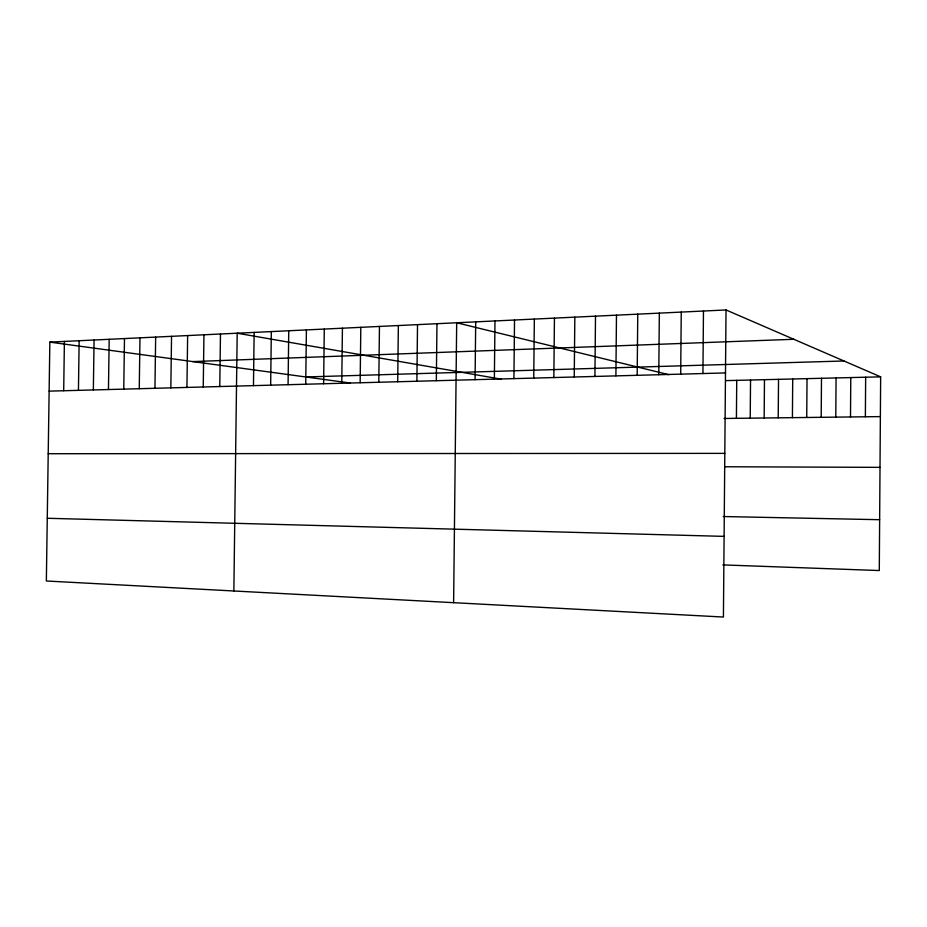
<?xml version="1.0" encoding="UTF-8"?>
<svg xmlns="http://www.w3.org/2000/svg" width="927" height="927" viewBox="0 0 927 927"><rect width="100%" height="100%" fill="white"/><g stroke="black" fill="none" stroke-linecap="round" stroke-linejoin="round"><path stroke-width="1.39" d="M778.216 417.822L778.529 379.34M792.411 417.66L792.712 378.992M806.733 417.486L807.035 378.645M821.195 417.312L821.484 378.286M835.783 417.138L836.073 377.938M850.499 416.965L850.789 377.579M865.366 416.779L865.656 377.208M726.026 309.954L723.419 617.046L46.35 580.997L49.849 342.121L726.026 309.954L880.65 376.849L879.283 570.545L722.851 564.902M594.925 376.443L595.505 316.165M615.899 375.875L616.478 315.168M637.185 375.308L637.753 314.149M658.773 374.728L659.34 313.117M680.696 374.137L681.241 312.086M702.933 373.535L703.466 311.02M736.409 418.332L736.733 380.36M750.221 418.158L750.534 380.024M764.161 417.996L764.474 379.676M416.883 381.24L417.521 324.635M436.327 380.707L436.965 323.708M453.616 602.689L456.687 322.77L668.715 374.659M475.076 379.664L475.702 321.866M494.358 379.155L494.983 320.939M513.917 378.622L514.52 320.012M533.743 378.089L534.346 319.073M553.848 377.544L554.439 318.112M574.242 376.999L574.833 317.15M233.859 590.986L237.196 333.21L501.159 379.166M253.465 385.632L254.149 332.399M270.661 385.168L271.333 331.588M288.077 384.705L288.749 330.754M305.725 384.23L306.397 329.919M323.627 383.743L324.288 329.062M341.762 383.257L342.422 328.204M360.151 382.758L360.812 327.324M378.795 382.26L379.456 326.443M397.706 381.75L398.355 325.539M63.696 390.742L64.403 341.437M78.436 390.348L79.143 340.73M93.349 389.943L94.067 340.024M108.459 389.537L109.177 339.305M123.766 389.131L124.473 338.575M139.259 388.714L139.965 337.834M154.948 388.286L155.655 337.092M170.846 387.857L171.541 336.339M186.941 387.428L187.636 335.574M203.245 386.988L203.94 334.798M219.769 386.547L220.464 334.01M192.828 361.588L793.813 339.282M305.725 376.965L843.987 360.985M49.131 391.136L725.493 372.932M725.783 380.626L880.65 376.849M724.091 418.471L880.372 416.605M48.216 453.72L724.81 453.373M725.053 466.756L880.013 467.359M723.257 516.536L879.642 519.699M47.265 518.274L724.103 536.374M49.849 342.121L350.186 383.013"/></g></svg>
